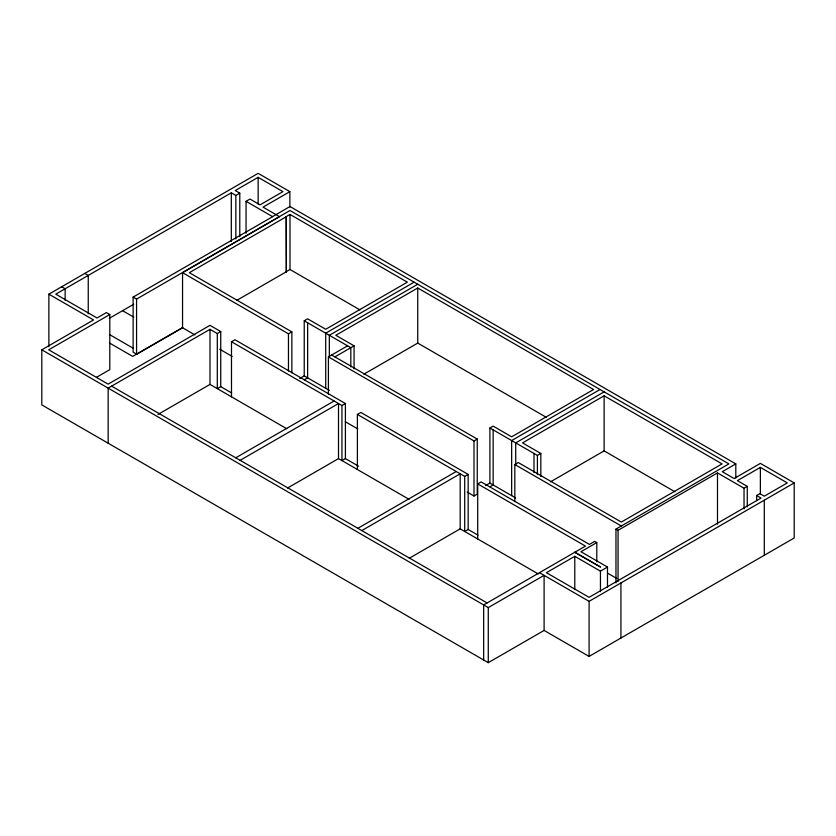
<?xml version="1.0" encoding="UTF-8"?>
<svg xmlns="http://www.w3.org/2000/svg" width="836" height="836" viewBox="0 0 836 836"><rect width="100%" height="100%" fill="white"/><g stroke="black" fill="none" stroke-linecap="round" stroke-linejoin="round"><path stroke-width="1.25" d="M48.864 346.679L48.864 294.167L258.146 173.334L289.862 191.643L289.862 207.014M239.786 236.703L239.786 193.158L235.846 195.425L231.321 192.813L55.772 294.167L97.039 317.983L106.391 312.58L109.798 314.545L109.798 369.627L96.464 377.318M246.056 233.338L246.056 201.319L249.985 199.052L260.059 204.862L282.955 191.643L258.146 177.326L235.25 190.545L239.786 193.158M289.862 191.643L263.026 207.129L279.558 216.681L182.551 272.682L182.551 327.754L136.696 354.234L133.123 352.175L133.123 297.094L272.651 216.681L246.056 201.319M735.805 477.993L735.805 463.896L722.294 471.703L734.133 478.537L760.373 463.384L794.2 482.915L794.2 537.997L589.098 656.417L544.1 630.438L488.276 662.666L41.8 404.896L41.8 349.814L93.538 319.948L48.864 294.167M272.536 216.608L289.998 206.523L735.805 463.896M109.798 314.545L48.707 349.814L108.157 384.142L209.993 325.34L220.746 331.558L220.746 386.629L231.666 392.941M133.123 297.094L136.571 299.089L289.998 210.505L728.898 463.896L615.965 529.104L615.965 582.901M109.276 318.349L133.802 304.189M286.225 216.608L286.351 271.752L286.225 216.608L289.998 214.424L407.331 282.16L325.716 329.279L307.627 318.84L304.231 320.805L304.231 375.876L329.332 390.37M286.351 216.681L189.344 272.682L291.858 331.861L291.858 372.856M182.697 327.545L132.705 356.397L109.432 342.959M286.225 271.69L289.998 269.505L359.95 309.884M236.713 300.406L286.351 271.752M220.746 331.558L217.297 333.543L209.993 329.332L108.157 388.123L108.157 443.205M231.488 396.828L231.488 341.746L234.947 339.75L345.404 403.527L345.404 458.598L358.644 466.248M182.551 272.682L288.462 333.825L291.858 331.861M157.973 414.447L209.993 384.414L286.758 428.732M220.746 386.629L217.297 388.625L217.297 333.543M414.113 282.16L325.716 333.198L325.716 388.28M417.739 284.25L329.332 335.288L329.332 357.066M515.718 497.984L489.906 483.083L489.906 428.001L493.156 426.13L511.653 436.81L593.57 389.513L417.739 288.002L335.821 335.288L354.067 345.822L354.067 368.885M328.412 394.038L328.412 356.888L347.577 345.822M334.902 356.888L354.067 345.822M299.727 378.478L304.231 375.876M304.252 379.795L307.627 377.841L307.627 322.759M363.879 374.173L417.739 343.084L546.221 417.268M235.742 457.804L334.118 400.998M240.12 460.333L338.507 403.527L338.507 458.609L409.065 499.343M231.488 341.746L341.945 405.512L345.404 403.527M357.39 469.508L357.39 414.437L360.849 412.441L468.16 474.399L468.16 529.47L477.92 535.103M287.615 487.994L338.507 458.609M345.404 458.598L341.945 460.594L341.945 405.512M328.412 356.888L473.991 440.938L477.241 439.067L477.241 494.149L473.991 496.02L467.219 492.111M357.871 528.31L456.247 471.504M600.06 389.513L511.653 440.551L511.653 495.633M361.8 530.578L460.187 473.782L460.187 528.864L538.321 573.977M604.125 391.865L515.718 442.902L515.718 464.68M514.83 501.663L514.83 464.523L518.247 462.548L621.326 522.061L722.064 463.896L604.125 395.804L522.552 442.902L540.829 453.457L540.829 476.51M357.39 414.437L464.701 476.384L468.16 474.399M477.711 538.98L477.711 483.898L481.17 481.912L589.443 544.414L594.709 541.373L596.799 542.585L596.799 561.802M489.906 428.001L537.412 455.421L540.829 453.457M485.664 485.528L489.906 483.083M489.969 486.792L493.156 484.953L493.156 429.871M409.295 558.239L460.187 528.864M468.16 529.47L464.701 531.466L464.701 476.384M550.485 481.849L604.125 450.886L674.892 491.746M596.799 542.585L580.947 551.739L607.49 567.069L607.49 587.562M615.965 529.104L618.065 530.306L717.487 472.915L744.03 488.234L747.279 486.364L747.279 506.856M607.49 567.069L600.447 571.134L574.781 556.316L546.41 572.702L589.098 597.343L761.053 498.068L756.643 495.518L756.643 500.649M41.8 349.814L488.276 607.584L544.1 575.356L544.1 630.438M756.643 495.518L759.893 493.648L764.303 496.187L787.293 482.915L760.373 467.376L737.383 480.648L747.279 486.364M539.502 572.702L589.098 601.335L794.2 482.915M304.231 320.805L350.817 347.703L350.817 366.91M331.652 355.018L477.241 439.067M514.83 464.523L621.326 526.001M477.711 483.898L585.461 546.107L483.668 604.93L483.668 660.012M574.875 552.23L600.582 567.069L574.781 552.324M182.551 327.754L194.945 334.912M219.732 349.229L232.126 356.376M345.341 421.741L357.756 428.91M607.876 573.318L616.843 578.491M84.791 273.414L88.25 275.41L88.25 313.834M122.558 310.678L133.833 317.189M61.676 286.769L65.135 288.765L65.135 300.291M110.091 334.891L133.258 348.267M111.606 386.138L487.127 602.934M764.303 500.179L764.303 555.261M760.373 467.376L760.373 494.275M744.03 488.234L744.03 508.737M717.487 472.915L717.487 524.151M620.929 582.953L620.929 638.035M618.065 530.306L618.065 581.542M604.125 395.804L604.125 450.886M600.447 571.134L600.447 591.627M589.098 601.335L589.098 656.417M574.781 556.316L574.781 589.62M537.412 455.421L537.412 474.639M533.995 453.457L533.995 472.664M488.276 607.584L488.276 662.666M473.991 440.938L473.991 496.02M417.739 288.002L417.739 343.084M289.998 214.424L289.998 269.505M288.462 333.825L288.462 370.975M258.146 177.326L258.146 204.224M235.846 195.425L235.846 238.981M231.321 192.813L231.321 241.489M209.993 329.332L209.993 384.414M136.571 299.089L136.571 354.171"/></g></svg>
